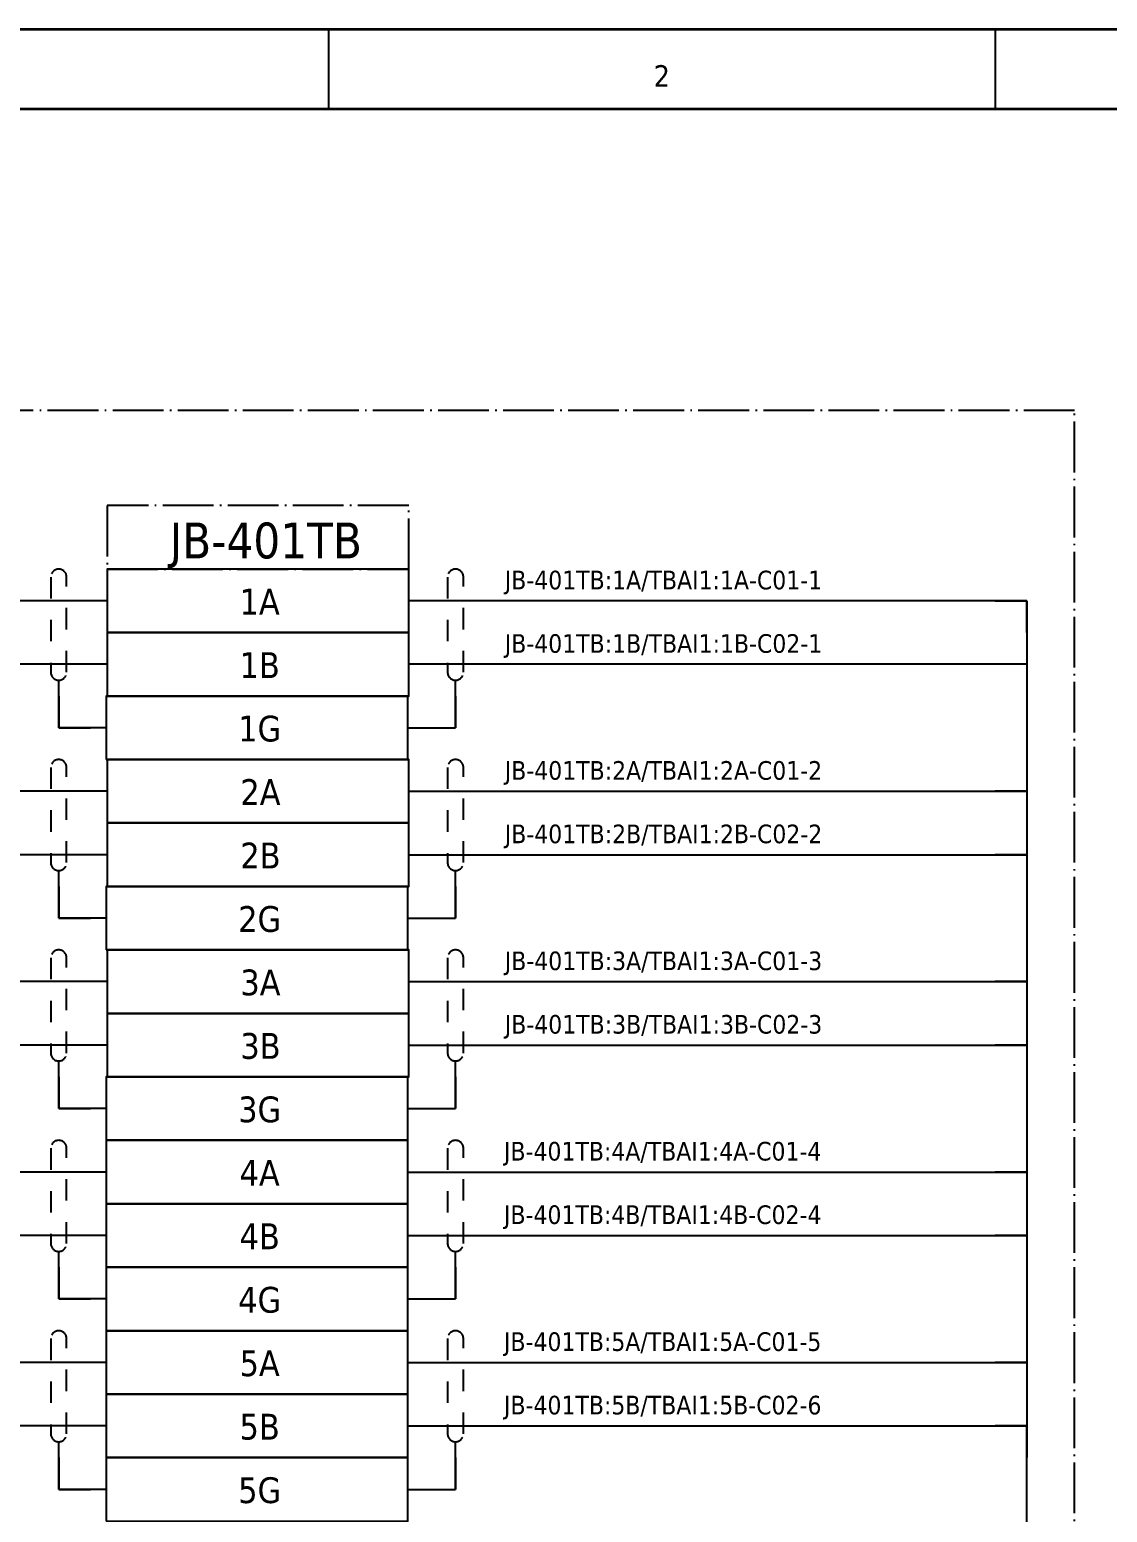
# Model space of a CAD drawing. Header units: millimetres. Extents: x 0 to 1792788, y -13 to 262234.
# Drawn here: x 65.2 to 133.1, y 203.6 to 297 of the extents above; entities that cross this region are included whole.
import ezdxf
from ezdxf.enums import TextEntityAlignment as Align

# ---------------------------------------------------------------- set-up
doc = ezdxf.new("R2010")
doc.units = ezdxf.units.MM
doc.linetypes.add('EPL_DASH', pattern=[1, 0.5, -0.5])
doc.linetypes.add('EPL_DASHDOT', pattern=[1, 0.8, -0.1, 0, -0.1])
for name, color, linetype, lineweight in [('EPLAN108', 5, 'Continuous', 35), ('EPLAN201', 7, 'Continuous', 35), ('EPLAN300', 5, 'Continuous', 25), ('EPLAN307', 134, 'EPL_DASHDOT', 25), ('EPLAN311', 7, 'Continuous', 25), ('EPLAN314', 5, 'EPL_DASH', 25), ('EPLAN317', 7, 'Continuous', 25), ('EPLAN400', 5, 'Continuous', 35), ('EPLAN405', 7, 'Continuous', 25), ('EPLAN421', 5, 'Continuous', 35), ('EPLAN433', 251, 'Continuous', 35), ('EPLAN451', 7, 'Continuous', 35), ('EPLAN452', 7, 'Continuous', 35), ('EPLAN453', 7, 'Continuous', 35), ('EPLAN500', 7, 'Continuous', 35), ('EPLAN501', 7, 'Continuous', 35), ('EPLAN502', 7, 'Continuous', 35), ('EPLAN503', 7, 'Continuous', 35), ('EPLAN504', 7, 'Continuous', 35), ('EPLAN546', 1, 'Continuous', 25)]:
    doc.layers.add(name, color=color, linetype=linetype, lineweight=lineweight)
doc.styles.add('Tahoma', font='')
doc.styles.get('Tahoma').set_extended_font_data('Tahoma')

# ---------------------------------------------------------------- blocks, each defined once
blk = doc.blocks.new('EPLFRAME')
at = {"layer": 'EPLAN201', "linetype": 'Continuous', "lineweight": 25, "ltscale": 4}
for p, q in [((84, 297), (84, 292)), ((126, 297), (126, 292))]:
    blk.add_line(p, q, dxfattribs=at)
at = {"layer": 'EPLAN201', "linetype": 'Continuous', "lineweight": 35, "ltscale": 4}
blk.add_line((0, 292), (420, 292), dxfattribs=at)
blk.add_lwpolyline([(0, 0), (420, 0), (420, 297), (0, 297)], close=True, dxfattribs=at)
at = {"layer": 'EPLAN451', "color": 7, "style": 'Tahoma'}
for tag, p, height in [('14_10014', (101, 12), 2.257), ('14_10015', (185, 12), 2.257), ('14_10011', (101, 5), 2.257), ('14_10013', (332, 5), 1.625), ('14_10151', (73, 1), 1.625), ('14_10300', (415, 1), 1.625)]:
    blk.add_attdef(tag, p, '', height=height, dxfattribs=at)
blk.add_attdef('4_25020', text='', height=1.625, dxfattribs=at).set_placement((413, 1), align=Align.RIGHT)
at = {"layer": 'EPLAN452', "color": 7, "style": 'Tahoma'}
for tag, p, height in [('4_11041', (1, 17), 2.257), ('4_11071[1]', (1, 13), 1.625), ('4_11074[1]', (21, 13), 1.625), ('4_11070[1]', (41, 13), 1.625), ('4_11024', (73, 13), 1.625), ('4_11011', (231, 12), 2.257), ('4_11030', (301, 12), 2.257), ('4_20132_1001', (374, 13), 1.625), ('4_11071[2]', (1, 9), 1.625), ('4_11074[2]', (21, 9), 1.625), ('4_11070[2]', (41, 9), 1.625), ('4_11022', (73, 9), 1.625), ('4_20134_1001', (374, 9), 1.625), ('4_11071[3]', (1, 5), 1.625), ('4_11074[3]', (21, 5), 1.625), ('4_11070[3]', (41, 5), 1.625), ('4_11080', (73, 5), 1.625), ('4_11059', (301, 5), 1.625)]:
    blk.add_attdef(tag, p, '', height=height, dxfattribs=at)
for tag, height, p in [('4_11040', 2.257, (419, 17)), ('4_11000', 1.625, (419, 5)), ('4_11085', 1.625, (141, 1)), ('4_11086', 1.625, (183, 1))]:
    blk.add_attdef(tag, text='', height=height, dxfattribs=at).set_placement(p, align=Align.RIGHT)
at = {"layer": 'EPLAN453', "color": 7, "style": 'Tahoma'}
for tag, p in [('53_19005_1', (21, 293)), ('53_19005', (63, 293)), ('53_19005_8', (105, 293)), ('53_19005_6', (147, 293)), ('53_19005_7', (189, 293)), ('53_19005_9', (231, 293)), ('53_19005_3', (273, 293)), ('53_19005_2', (315, 293)), ('53_19005_4', (357, 293)), ('53_19005_5', (399, 293))]:
    blk.add_attdef(tag, text='', height=1.355, dxfattribs=at).set_placement(p, align=Align.BOTTOM_CENTER)
blk = doc.blocks.new('EPLSYM_LibrarySPECIAL_en_US_Symbol427_Variant5_Placement1_32')
at = {"layer": 'EPLAN421', "color": 5, "style": 'Tahoma'}
for tag, p in [('17_20029[1]', (-0.9525, 3.335)), ('17_20029[2]', (20.0025, 3.335))]:
    blk.add_attdef(tag, text='', height=1.1739, dxfattribs=at).set_placement(p, align=Align.BOTTOM_RIGHT)
at = {"layer": 'EPLAN433', "color": 251, "style": 'Tahoma'}
blk.add_attdef('17_20406_1', text='', height=1.6254, dxfattribs=at).set_placement((0.9525, 1.5875), align=Align.BOTTOM_RIGHT)
blk.add_attdef('17_20406', text='', height=1.6254, dxfattribs=at).set_placement((0.9525, 1.5875), align=Align.BOTTOM_LEFT)
blk = doc.blocks.new('EPLSYM_LibrarySPECIAL_en_US_Symbol427_Variant5_Placement1_33')
at = {"layer": 'EPLAN421', "color": 5, "style": 'Tahoma'}
for tag, p in [('17_20029[1]', (-0.9525, 3.335)), ('17_20029[2]', (20.0025, 3.335))]:
    blk.add_attdef(tag, text='', height=1.1739, dxfattribs=at).set_placement(p, align=Align.BOTTOM_RIGHT)
at = {"layer": 'EPLAN433', "color": 251, "style": 'Tahoma'}
blk.add_attdef('17_20406_1', text='', height=1.6254, dxfattribs=at).set_placement((0.9525, 1.5875), align=Align.BOTTOM_RIGHT)
blk.add_attdef('17_20406', text='', height=1.6254, dxfattribs=at).set_placement((0.9525, 1.5875), align=Align.BOTTOM_LEFT)
blk = doc.blocks.new('EPLSYM_LibrarySPECIAL_en_US_Symbol427_Variant5_Placement1_34')
at = {"layer": 'EPLAN421', "color": 5, "style": 'Tahoma'}
for tag, p in [('17_20029[1]', (-0.9525, 3.335)), ('17_20029[2]', (20.0025, 3.335))]:
    blk.add_attdef(tag, text='', height=1.1739, dxfattribs=at).set_placement(p, align=Align.BOTTOM_RIGHT)
at = {"layer": 'EPLAN433', "color": 251, "style": 'Tahoma'}
blk.add_attdef('17_20406_1', text='', height=1.6254, dxfattribs=at).set_placement((0.9525, 1.5875), align=Align.BOTTOM_RIGHT)
blk.add_attdef('17_20406', text='', height=1.6254, dxfattribs=at).set_placement((0.9525, 1.5875), align=Align.BOTTOM_LEFT)
blk = doc.blocks.new('EPLSYM_LibrarySPECIAL_en_US_Symbol427_Variant5_Placement1_35')
at = {"layer": 'EPLAN421', "color": 5, "style": 'Tahoma'}
for tag, p in [('17_20029[1]', (-0.9525, 3.335)), ('17_20029[2]', (20.0025, 3.335))]:
    blk.add_attdef(tag, text='', height=1.1739, dxfattribs=at).set_placement(p, align=Align.BOTTOM_RIGHT)
at = {"layer": 'EPLAN433', "color": 251, "style": 'Tahoma'}
blk.add_attdef('17_20406_1', text='', height=1.6254, dxfattribs=at).set_placement((0.9525, 1.5875), align=Align.BOTTOM_RIGHT)
blk.add_attdef('17_20406', text='', height=1.6254, dxfattribs=at).set_placement((0.9525, 1.5875), align=Align.BOTTOM_LEFT)
blk = doc.blocks.new('EPLSYM_LibrarySPECIAL_en_US_Symbol427_Variant5_Placement1_36')
at = {"layer": 'EPLAN421', "color": 5, "style": 'Tahoma'}
for tag, p in [('17_20029[1]', (-0.9525, 3.335)), ('17_20029[2]', (20.0025, 3.335))]:
    blk.add_attdef(tag, text='', height=1.1739, dxfattribs=at).set_placement(p, align=Align.BOTTOM_RIGHT)
at = {"layer": 'EPLAN433', "color": 251, "style": 'Tahoma'}
blk.add_attdef('17_20406_1', text='', height=1.6254, dxfattribs=at).set_placement((0.9525, 1.5875), align=Align.BOTTOM_RIGHT)
blk.add_attdef('17_20406', text='', height=1.6254, dxfattribs=at).set_placement((0.9525, 1.5875), align=Align.BOTTOM_LEFT)
blk = doc.blocks.new('EPLSYM_LibrarySPECIAL_en_US_Symbol427_Variant5_Placement1_37')
at = {"layer": 'EPLAN421', "color": 5, "style": 'Tahoma'}
for tag, p in [('17_20029[1]', (-0.9525, 3.335)), ('17_20029[2]', (20.0025, 3.335))]:
    blk.add_attdef(tag, text='', height=1.1739, dxfattribs=at).set_placement(p, align=Align.BOTTOM_RIGHT)
at = {"layer": 'EPLAN433', "color": 251, "style": 'Tahoma'}
blk.add_attdef('17_20406_1', text='', height=1.6254, dxfattribs=at).set_placement((0.9525, 1.5875), align=Align.BOTTOM_RIGHT)
blk.add_attdef('17_20406', text='', height=1.6254, dxfattribs=at).set_placement((0.9525, 1.5875), align=Align.BOTTOM_LEFT)
blk = doc.blocks.new('EPLSYM_LibrarySPECIAL_en_US_Symbol427_Variant5_Placement1_38')
at = {"layer": 'EPLAN421', "color": 5, "style": 'Tahoma'}
for tag, p in [('17_20029[1]', (-0.9525, 3.335)), ('17_20029[2]', (20.0025, 3.335))]:
    blk.add_attdef(tag, text='', height=1.1739, dxfattribs=at).set_placement(p, align=Align.BOTTOM_RIGHT)
at = {"layer": 'EPLAN433', "color": 251, "style": 'Tahoma'}
blk.add_attdef('17_20406_1', text='', height=1.6254, dxfattribs=at).set_placement((0.9525, 1.5875), align=Align.BOTTOM_RIGHT)
blk.add_attdef('17_20406', text='', height=1.6254, dxfattribs=at).set_placement((0.9525, 1.5875), align=Align.BOTTOM_LEFT)
blk = doc.blocks.new('EPLSYM_LibrarySPECIAL_en_US_Symbol427_Variant5_Placement1_39')
at = {"layer": 'EPLAN421', "color": 5, "style": 'Tahoma'}
for tag, p in [('17_20029[1]', (-0.9525, 3.335)), ('17_20029[2]', (20.0025, 3.335))]:
    blk.add_attdef(tag, text='', height=1.1739, dxfattribs=at).set_placement(p, align=Align.BOTTOM_RIGHT)
at = {"layer": 'EPLAN433', "color": 251, "style": 'Tahoma'}
blk.add_attdef('17_20406_1', text='', height=1.6254, dxfattribs=at).set_placement((0.9525, 1.5875), align=Align.BOTTOM_RIGHT)
blk.add_attdef('17_20406', text='', height=1.6254, dxfattribs=at).set_placement((0.9525, 1.5875), align=Align.BOTTOM_LEFT)
blk = doc.blocks.new('EPLSYM_LibrarySPECIAL_en_US_Symbol427_Variant5_Placement1_62')
at = {"layer": 'EPLAN421', "color": 5, "style": 'Tahoma'}
for tag, p in [('17_20029[1]', (-0.9525, 3.335)), ('17_20029[2]', (20.0025, 3.335))]:
    blk.add_attdef(tag, text='', height=1.1739, dxfattribs=at).set_placement(p, align=Align.BOTTOM_RIGHT)
at = {"layer": 'EPLAN433', "color": 251, "style": 'Tahoma'}
blk.add_attdef('17_20406_1', text='', height=1.6254, dxfattribs=at).set_placement((0.9525, 1.5875), align=Align.BOTTOM_RIGHT)
blk.add_attdef('17_20406', text='', height=1.6254, dxfattribs=at).set_placement((0.9525, 1.5875), align=Align.BOTTOM_LEFT)
blk = doc.blocks.new('EPLSYM_LibrarySPECIAL_en_US_Symbol427_Variant5_Placement1_63')
at = {"layer": 'EPLAN421', "color": 5, "style": 'Tahoma'}
for tag, p in [('17_20029[1]', (-0.9525, 3.335)), ('17_20029[2]', (20.0025, 3.335))]:
    blk.add_attdef(tag, text='', height=1.1739, dxfattribs=at).set_placement(p, align=Align.BOTTOM_RIGHT)
at = {"layer": 'EPLAN433', "color": 251, "style": 'Tahoma'}
blk.add_attdef('17_20406_1', text='', height=1.6254, dxfattribs=at).set_placement((0.9525, 1.5875), align=Align.BOTTOM_RIGHT)
blk.add_attdef('17_20406', text='', height=1.6254, dxfattribs=at).set_placement((0.9525, 1.5875), align=Align.BOTTOM_LEFT)
blk = doc.blocks.new('EPLSYM_LibrarySPECIAL_en_US_Symbol427_Variant5_Placement1_64')
at = {"layer": 'EPLAN421', "color": 5, "style": 'Tahoma'}
for tag, p in [('17_20029[1]', (-0.9525, 3.335)), ('17_20029[2]', (20.0025, 3.335))]:
    blk.add_attdef(tag, text='', height=1.1739, dxfattribs=at).set_placement(p, align=Align.BOTTOM_RIGHT)
at = {"layer": 'EPLAN433', "color": 251, "style": 'Tahoma'}
blk.add_attdef('17_20406_1', text='', height=1.6254, dxfattribs=at).set_placement((0.9525, 1.5875), align=Align.BOTTOM_RIGHT)
blk.add_attdef('17_20406', text='', height=1.6254, dxfattribs=at).set_placement((0.9525, 1.5875), align=Align.BOTTOM_LEFT)
blk = doc.blocks.new('EPLSYM_LibrarySPECIAL_en_US_Symbol427_Variant5_Placement1_65')
at = {"layer": 'EPLAN421', "color": 5, "style": 'Tahoma'}
for tag, p in [('17_20029[1]', (-0.9525, 3.335)), ('17_20029[2]', (20.0025, 3.335))]:
    blk.add_attdef(tag, text='', height=1.1739, dxfattribs=at).set_placement(p, align=Align.BOTTOM_RIGHT)
at = {"layer": 'EPLAN433', "color": 251, "style": 'Tahoma'}
blk.add_attdef('17_20406_1', text='', height=1.6254, dxfattribs=at).set_placement((0.9525, 1.5875), align=Align.BOTTOM_RIGHT)
blk.add_attdef('17_20406', text='', height=1.6254, dxfattribs=at).set_placement((0.9525, 1.5875), align=Align.BOTTOM_LEFT)
blk = doc.blocks.new('EPLSYM_LibrarySPECIAL_en_US_Symbol427_Variant5_Placement1_66')
at = {"layer": 'EPLAN421', "color": 5, "style": 'Tahoma'}
for tag, p in [('17_20029[1]', (-0.9525, 3.335)), ('17_20029[2]', (20.0025, 3.335))]:
    blk.add_attdef(tag, text='', height=1.1739, dxfattribs=at).set_placement(p, align=Align.BOTTOM_RIGHT)
at = {"layer": 'EPLAN433', "color": 251, "style": 'Tahoma'}
blk.add_attdef('17_20406_1', text='', height=1.6254, dxfattribs=at).set_placement((0.9525, 1.5875), align=Align.BOTTOM_RIGHT)
blk.add_attdef('17_20406', text='', height=1.6254, dxfattribs=at).set_placement((0.9525, 1.5875), align=Align.BOTTOM_LEFT)
blk = doc.blocks.new('EPLSYM_LibrarySPECIAL_Symbol5_Variant1_Placement1')
at = {"layer": 'EPLAN314', "ltscale": 2.7}
for p, q in [((-0.5, 6.5), (-0.5, 0.5)), ((0.5, 0.5), (0.5, 6.5))]:
    blk.add_line(p, q, dxfattribs=at)
for centre, start, end in [((0, 6.5), 0, 180), ((0, 0.5), 180, 0)]:
    blk.add_arc(centre, 0.5, start, end, dxfattribs=at)
blk = doc.blocks.new('EPLSYM_LibrarySPECIAL_en_US_Symbol427_Variant5_Placement1_94')
at = {"layer": 'EPLAN421', "color": 5, "style": 'Tahoma'}
for tag, p in [('17_20029[1]', (-0.9525, 3.335)), ('17_20029[2]', (20.0025, 3.335))]:
    blk.add_attdef(tag, text='', height=1.1739, dxfattribs=at).set_placement(p, align=Align.BOTTOM_RIGHT)
at = {"layer": 'EPLAN433', "color": 251, "style": 'Tahoma'}
blk.add_attdef('17_20406_1', text='', height=1.6254, dxfattribs=at).set_placement((0.9525, 1.5875), align=Align.BOTTOM_RIGHT)
blk.add_attdef('17_20406', text='', height=1.6254, dxfattribs=at).set_placement((0.9525, 1.5875), align=Align.BOTTOM_LEFT)
blk = doc.blocks.new('EPLSYM_LibrarySPECIAL_en_US_Symbol427_Variant5_Placement1_95')
at = {"layer": 'EPLAN421', "color": 5, "style": 'Tahoma'}
for tag, p in [('17_20029[1]', (-0.9525, 3.335)), ('17_20029[2]', (20.0025, 3.335))]:
    blk.add_attdef(tag, text='', height=1.1739, dxfattribs=at).set_placement(p, align=Align.BOTTOM_RIGHT)
at = {"layer": 'EPLAN433', "color": 251, "style": 'Tahoma'}
blk.add_attdef('17_20406_1', text='', height=1.6254, dxfattribs=at).set_placement((0.9525, 1.5875), align=Align.BOTTOM_RIGHT)
blk.add_attdef('17_20406', text='', height=1.6254, dxfattribs=at).set_placement((0.9525, 1.5875), align=Align.BOTTOM_LEFT)
blk = doc.blocks.new('EPLSYM_LibrarySPECIAL_Symbol308_Variant0_Placement0')
at = {"layer": 'EPLAN405', "color": 7, "style": 'Tahoma'}
for tag, p in [('17_31011', (1.5, 6.35)), ('17_31002', (1.5, 0.5))]:
    blk.add_attdef(tag, text='', height=1.174, dxfattribs=at).set_placement(p, align=Align.BOTTOM_LEFT)
for tag, p in [('17_31004', (1.5, 4.4)), ('17_31003', (1.5, 2.45))]:
    blk.add_attdef(tag, p, '', height=1.174, dxfattribs=at)
blk = doc.blocks.new('EPLSYM_LibrarySPECIAL_Symbol5_Variant1_Placement1_1')
at = {"layer": 'EPLAN314', "ltscale": 2.7}
for p, q in [((-0.5, 6.5), (-0.5, 0.5)), ((0.5, 0.5), (0.5, 6.5))]:
    blk.add_line(p, q, dxfattribs=at)
for centre, start, end in [((0, 6.5), 0, 180), ((0, 0.5), 180, 0)]:
    blk.add_arc(centre, 0.5, start, end, dxfattribs=at)
blk = doc.blocks.new('EPLSYM_LibrarySPECIAL_Symbol5_Variant1_Placement1_2')
at = {"layer": 'EPLAN314', "ltscale": 2.7}
for p, q in [((-0.5, 6.5), (-0.5, 0.5)), ((0.5, 0.5), (0.5, 6.5))]:
    blk.add_line(p, q, dxfattribs=at)
for centre, start, end in [((0, 6.5), 0, 180), ((0, 0.5), 180, 0)]:
    blk.add_arc(centre, 0.5, start, end, dxfattribs=at)
blk = doc.blocks.new('EPLSYM_LibrarySPECIAL_Symbol5_Variant1_Placement1_3')
at = {"layer": 'EPLAN314', "ltscale": 2.7}
for p, q in [((-0.5, 6.5), (-0.5, 0.5)), ((0.5, 0.5), (0.5, 6.5))]:
    blk.add_line(p, q, dxfattribs=at)
for centre, start, end in [((0, 6.5), 0, 180), ((0, 0.5), 180, 0)]:
    blk.add_arc(centre, 0.5, start, end, dxfattribs=at)
blk = doc.blocks.new('EPLSYM_LibrarySPECIAL_Symbol5_Variant1_Placement1_4')
at = {"layer": 'EPLAN314', "ltscale": 2.7}
for p, q in [((-0.5, 6.5), (-0.5, 0.5)), ((0.5, 0.5), (0.5, 6.5))]:
    blk.add_line(p, q, dxfattribs=at)
for centre, start, end in [((0, 6.5), 0, 180), ((0, 0.5), 180, 0)]:
    blk.add_arc(centre, 0.5, start, end, dxfattribs=at)
blk = doc.blocks.new('EPLSYM_LibrarySPECIAL_Symbol5_Variant1_Placement1_5')
at = {"layer": 'EPLAN314', "ltscale": 2.7}
for p, q in [((-0.5, 6.5), (-0.5, 0.5)), ((0.5, 0.5), (0.5, 6.5))]:
    blk.add_line(p, q, dxfattribs=at)
for centre, start, end in [((0, 6.5), 0, 180), ((0, 0.5), 180, 0)]:
    blk.add_arc(centre, 0.5, start, end, dxfattribs=at)
blk = doc.blocks.new('EPLSYM_LibrarySPECIAL_Symbol2_Variant0_Placement1_16')
at = {"layer": 'EPLAN307', "lineweight": 25, "ltscale": 4}
blk.add_lwpolyline([(0, -131), (128, -131), (128, 0), (0, 0)], close=True, dxfattribs=at)
at = {"layer": 'EPLAN400', "color": 5, "style": 'Tahoma'}
blk.add_attdef('88_20010', text='', height=2.2575, dxfattribs=at).set_placement((-1.5, -0.9515), align=Align.TOP_RIGHT)
at = {"layer": 'EPLAN500', "color": 7, "style": 'Tahoma'}
blk.add_attdef('88_20027', text='', height=1.6254, dxfattribs=at).set_placement((-1.5, -4.57508), align=Align.TOP_RIGHT)
at = {"layer": 'EPLAN501', "color": 7, "style": 'Tahoma'}
blk.add_attdef('88_20011', text='', height=1.6254, dxfattribs=at).set_placement((-1.5, -9.97508), align=Align.TOP_RIGHT)
at = {"layer": 'EPLAN502', "color": 7, "style": 'Tahoma'}
blk.add_attdef('88_20025', text='', height=1.6254, dxfattribs=at).set_placement((-1.5, -12.67508), align=Align.TOP_RIGHT)
at = {"layer": 'EPLAN503', "color": 7, "style": 'Tahoma'}
blk.add_attdef('88_20024', text='', height=1.6254, dxfattribs=at).set_placement((-1.5, -15.37508), align=Align.TOP_RIGHT)
at = {"layer": 'EPLAN504', "color": 7, "style": 'Tahoma'}
blk.add_attdef('88_20901[1]', text='', height=1.6254, dxfattribs=at).set_placement((-1.5, -7.27508), align=Align.TOP_RIGHT)
blk = doc.blocks.new('EPLSYM_LibrarySPECIAL_Symbol5_Variant1_Placement1_18')
at = {"layer": 'EPLAN314', "ltscale": 2.7}
for p, q in [((-0.5, 6.5), (-0.5, 0.5)), ((0.5, 0.5), (0.5, 6.5))]:
    blk.add_line(p, q, dxfattribs=at)
for centre, start, end in [((0, 6.5), 0, 180), ((0, 0.5), 180, 0)]:
    blk.add_arc(centre, 0.5, start, end, dxfattribs=at)
blk = doc.blocks.new('EPLSYM_LibrarySPECIAL_Symbol5_Variant1_Placement1_19')
at = {"layer": 'EPLAN314', "ltscale": 2.7}
for p, q in [((-0.5, 6.5), (-0.5, 0.5)), ((0.5, 0.5), (0.5, 6.5))]:
    blk.add_line(p, q, dxfattribs=at)
for centre, start, end in [((0, 6.5), 0, 180), ((0, 0.5), 180, 0)]:
    blk.add_arc(centre, 0.5, start, end, dxfattribs=at)
blk = doc.blocks.new('EPLSYM_LibrarySPECIAL_Symbol5_Variant1_Placement1_20')
at = {"layer": 'EPLAN314', "ltscale": 2.7}
for p, q in [((-0.5, 6.5), (-0.5, 0.5)), ((0.5, 0.5), (0.5, 6.5))]:
    blk.add_line(p, q, dxfattribs=at)
for centre, start, end in [((0, 6.5), 0, 180), ((0, 0.5), 180, 0)]:
    blk.add_arc(centre, 0.5, start, end, dxfattribs=at)
blk = doc.blocks.new('EPLSYM_LibrarySPECIAL_Symbol5_Variant1_Placement1_21')
at = {"layer": 'EPLAN314', "ltscale": 2.7}
for p, q in [((-0.5, 6.5), (-0.5, 0.5)), ((0.5, 0.5), (0.5, 6.5))]:
    blk.add_line(p, q, dxfattribs=at)
for centre, start, end in [((0, 6.5), 0, 180), ((0, 0.5), 180, 0)]:
    blk.add_arc(centre, 0.5, start, end, dxfattribs=at)

msp = doc.modelspace()

# ---------------------------------------------------------------- linework, layer by layer
at = {"layer": 'EPLAN300', "lineweight": 25, "ltscale": 4}
for points in [[(70.05, 259), (89.05, 259), (89.05, 263), (70.05, 263)], [(70.05, 255), (89.05, 255), (89.05, 259), (70.05, 259)], [(70, 251), (89, 251), (89, 255), (70, 255)], [(70.05, 247), (89.05, 247), (89.05, 251), (70.05, 251)], [(70.05, 243), (89.05, 243), (89.05, 247), (70.05, 247)], [(70, 239), (89, 239), (89, 243), (70, 243)], [(70.05, 235), (89.05, 235), (89.05, 239), (70.05, 239)], [(70.05, 231), (89.05, 231), (89.05, 235), (70.05, 235)], [(70, 227), (89, 227), (89, 231), (70, 231)], [(70, 223), (89, 223), (89, 227), (70, 227)], [(70, 219), (89, 219), (89, 223), (70, 223)], [(70, 215), (89, 215), (89, 219), (70, 219)], [(70, 211), (89, 211), (89, 215), (70, 215)], [(70, 207), (89, 207), (89, 211), (70, 211)], [(70, 203), (89, 203), (89, 207), (70, 207)]]:
    msp.add_lwpolyline(points, close=True, dxfattribs=at)
at = {"layer": 'EPLAN307', "lineweight": 25, "ltscale": 4}
msp.add_lwpolyline([(70.05, 263), (89.05, 263), (89.05, 267), (70.05, 267)], close=True, dxfattribs=at)
at = {"layer": 'EPLAN311', "color": 7, "ltscale": 4}
for p, q in [((70, 261), (39.05, 261)), ((128, 261), (89.05, 261)), ((70, 257), (39.05, 257)), ((128, 257), (89.05, 257)), ((70.05, 249), (39.05, 249)), ((89.1, 249), (128, 249)), ((70.05, 245), (39.05, 245)), ((89.1, 245), (128, 245)), ((70.05, 237), (39.05, 237)), ((89.1, 237), (128, 237)), ((70.05, 233), (39.05, 233)), ((89.1, 233), (128, 233)), ((70, 225), (39, 225)), ((89.05, 225), (128, 225)), ((70, 221), (39, 221)), ((89.05, 221), (128, 221)), ((70, 213), (39, 213)), ((89.05, 213), (128, 213)), ((70, 209), (39, 209)), ((89.05, 209), (128, 209))]:
    msp.add_line(p, q, dxfattribs=at)
at = {"layer": 'EPLAN311', "ltscale": 4}
for p, q in [((126, 261), (128, 261)), ((128, 257), (126, 257)), ((128, 249), (126, 249)), ((128, 245), (126, 245)), ((128, 237), (126, 237)), ((128, 233), (126, 233)), ((128, 225), (126, 225)), ((128, 221), (126, 221)), ((128, 213), (126, 213)), ((128, 209), (126, 209))]:
    msp.add_line(p, q, dxfattribs=at)
at = {"layer": 'EPLAN311', "color": 1, "linetype": 'Continuous', "lineweight": 25, "ltscale": 4}
for p, q in [((67, 255), (67, 253)), ((92, 255), (92, 253)), ((67, 253), (69, 253)), ((90, 253), (92, 253)), ((67, 243), (67, 241)), ((92, 243), (92, 241)), ((67, 241), (69, 241)), ((90, 241), (92, 241)), ((67, 231), (67, 229)), ((92, 231), (92, 229)), ((67, 229), (69, 229)), ((90, 229), (92, 229)), ((67, 219), (67, 217)), ((92, 219), (92, 217)), ((67, 217), (69, 217)), ((90, 217), (92, 217)), ((67, 207), (67, 205)), ((92, 207), (92, 205)), ((67, 205), (69, 205)), ((90, 205), (92, 205))]:
    msp.add_line(p, q, dxfattribs=at)
at = {"layer": 'EPLAN317', "lineweight": 25, "ltscale": 4}
for p, q in [((128, 261), (128, 257)), ((128, 259), (128, 261)), ((128, 259), (128, 255)), ((128, 257), (128, 249)), ((128, 251), (128, 247)), ((128, 249), (128, 245)), ((128, 247), (128, 243)), ((128, 245), (128, 237)), ((128, 239), (128, 235)), ((128, 237), (128, 233)), ((128, 235), (128, 231)), ((128, 233), (128, 225)), ((128, 227), (128, 223)), ((128, 225), (128, 221)), ((128, 223), (128, 219)), ((128, 221), (128, 213)), ((128, 215), (128, 211)), ((128, 213), (128, 209)), ((128, 211), (128, 207)), ((128, 201), (128, 209))]:
    msp.add_line(p, q, dxfattribs=at)
at = {"layer": 'EPLAN546', "ltscale": 4}
for p, q in [((67, 253), (67, 256)), ((92, 253), (92, 256)), ((70, 253), (67, 253)), ((89.05, 253), (92, 253)), ((67, 241), (67, 244)), ((92, 241), (92, 244)), ((70, 241), (67, 241)), ((89.05, 241), (92, 241)), ((67, 229), (67, 232)), ((92, 229), (92, 232)), ((70, 229), (67, 229)), ((89.05, 229), (92, 229)), ((67, 217), (67, 220)), ((92, 217), (92, 220)), ((70, 217), (67, 217)), ((89.05, 217), (92, 217)), ((67, 205), (67, 208)), ((92, 205), (92, 208)), ((70, 205), (67, 205)), ((89.05, 205), (92, 205))]:
    msp.add_line(p, q, dxfattribs=at)

# ---------------------------------------------------------------- block references
ref = msp.add_blockref('EPLFRAME', (0, 0))
ref.add_attrib('53_19005_8', '2', dxfattribs={"layer": 'EPLAN453', "color": 7, "height": 1.355, "style": 'Tahoma'}).set_placement((105, 293), align=Align.BOTTOM_CENTER)
for name, p in [('EPLSYM_LibrarySPECIAL_Symbol2_Variant0_Placement1_16', (3, 273)), ('EPLSYM_LibrarySPECIAL_Symbol5_Variant1_Placement1_1', (67, 256)), ('EPLSYM_LibrarySPECIAL_Symbol5_Variant1_Placement1', (92, 256)), ('EPLSYM_LibrarySPECIAL_Symbol5_Variant1_Placement1_2', (67, 244)), ('EPLSYM_LibrarySPECIAL_Symbol5_Variant1_Placement1_18', (92, 244)), ('EPLSYM_LibrarySPECIAL_Symbol5_Variant1_Placement1_3', (67, 232)), ('EPLSYM_LibrarySPECIAL_Symbol5_Variant1_Placement1_19', (92, 232)), ('EPLSYM_LibrarySPECIAL_Symbol5_Variant1_Placement1_4', (67, 220)), ('EPLSYM_LibrarySPECIAL_Symbol5_Variant1_Placement1_20', (92, 220)), ('EPLSYM_LibrarySPECIAL_Symbol5_Variant1_Placement1_5', (67, 208)), ('EPLSYM_LibrarySPECIAL_Symbol5_Variant1_Placement1_21', (92, 208))]:
    msp.add_blockref(name, p)
ref = msp.add_blockref('EPLSYM_LibrarySPECIAL_Symbol308_Variant0_Placement0', (95.05, 261))
ref.add_attrib('17_31011', 'JB-401TB:1A/TBAI1:1A-C01-1', dxfattribs={"layer": 'EPLAN405', "color": 7, "height": 1.1739, "style": 'Tahoma'}).set_placement((95.105, 261.374), align=Align.BOTTOM_LEFT)
ref = msp.add_blockref('EPLSYM_LibrarySPECIAL_en_US_Symbol427_Variant5_Placement1_94', (70, 261))
ref.add_attrib('17_20011', '1A', dxfattribs={"layer": 'EPLAN501', "color": 7, "height": 1.6254, "style": 'Tahoma'}).set_placement((79.661, 259.65), align=Align.BOTTOM_CENTER)
ref = msp.add_blockref('EPLSYM_LibrarySPECIAL_Symbol308_Variant0_Placement0', (95.05, 257))
ref.add_attrib('17_31011', 'JB-401TB:1B/TBAI1:1B-C02-1', dxfattribs={"layer": 'EPLAN405', "color": 7, "height": 1.1739, "style": 'Tahoma'}).set_placement((95.105, 257.374), align=Align.BOTTOM_LEFT)
ref = msp.add_blockref('EPLSYM_LibrarySPECIAL_en_US_Symbol427_Variant5_Placement1_95', (70, 257))
ref.add_attrib('17_20011', '1B', dxfattribs={"layer": 'EPLAN501', "color": 7, "height": 1.6254, "style": 'Tahoma'}).set_placement((79.661, 255.65), align=Align.BOTTOM_CENTER)
ref = msp.add_blockref('EPLSYM_LibrarySPECIAL_en_US_Symbol427_Variant5_Placement1_62', (70, 253))
ref.add_attrib('17_20011', '1G', dxfattribs={"layer": 'EPLAN501', "color": 7, "height": 1.6254, "style": 'Tahoma'}).set_placement((79.661, 251.65), align=Align.BOTTOM_CENTER)
ref = msp.add_blockref('EPLSYM_LibrarySPECIAL_Symbol308_Variant0_Placement0', (95.05, 249))
ref.add_attrib('17_31011', 'JB-401TB:2A/TBAI1:2A-C01-2', dxfattribs={"layer": 'EPLAN405', "color": 7, "height": 1.1739, "style": 'Tahoma'}).set_placement((95.105, 249.374), align=Align.BOTTOM_LEFT)
ref = msp.add_blockref('EPLSYM_LibrarySPECIAL_en_US_Symbol427_Variant5_Placement1_32', (70.05, 249))
ref.add_attrib('17_20011', '2A', dxfattribs={"layer": 'EPLAN501', "color": 7, "height": 1.6254, "style": 'Tahoma'}).set_placement((79.711, 247.65), align=Align.BOTTOM_CENTER)
ref = msp.add_blockref('EPLSYM_LibrarySPECIAL_Symbol308_Variant0_Placement0', (95.05, 245))
ref.add_attrib('17_31011', 'JB-401TB:2B/TBAI1:2B-C02-2', dxfattribs={"layer": 'EPLAN405', "color": 7, "height": 1.1739, "style": 'Tahoma'}).set_placement((95.105, 245.374), align=Align.BOTTOM_LEFT)
ref = msp.add_blockref('EPLSYM_LibrarySPECIAL_en_US_Symbol427_Variant5_Placement1_33', (70.05, 245))
ref.add_attrib('17_20011', '2B', dxfattribs={"layer": 'EPLAN501', "color": 7, "height": 1.6254, "style": 'Tahoma'}).set_placement((79.711, 243.65), align=Align.BOTTOM_CENTER)
ref = msp.add_blockref('EPLSYM_LibrarySPECIAL_en_US_Symbol427_Variant5_Placement1_63', (70, 241))
ref.add_attrib('17_20011', '2G', dxfattribs={"layer": 'EPLAN501', "color": 7, "height": 1.6254, "style": 'Tahoma'}).set_placement((79.661, 239.65), align=Align.BOTTOM_CENTER)
ref = msp.add_blockref('EPLSYM_LibrarySPECIAL_Symbol308_Variant0_Placement0', (95.05, 237))
ref.add_attrib('17_31011', 'JB-401TB:3A/TBAI1:3A-C01-3', dxfattribs={"layer": 'EPLAN405', "color": 7, "height": 1.1739, "style": 'Tahoma'}).set_placement((95.105, 237.374), align=Align.BOTTOM_LEFT)
ref = msp.add_blockref('EPLSYM_LibrarySPECIAL_en_US_Symbol427_Variant5_Placement1_34', (70.05, 237))
ref.add_attrib('17_20011', '3A', dxfattribs={"layer": 'EPLAN501', "color": 7, "height": 1.6254, "style": 'Tahoma'}).set_placement((79.711, 235.65), align=Align.BOTTOM_CENTER)
ref = msp.add_blockref('EPLSYM_LibrarySPECIAL_Symbol308_Variant0_Placement0', (95.05, 233))
ref.add_attrib('17_31011', 'JB-401TB:3B/TBAI1:3B-C02-3', dxfattribs={"layer": 'EPLAN405', "color": 7, "height": 1.1739, "style": 'Tahoma'}).set_placement((95.105, 233.374), align=Align.BOTTOM_LEFT)
ref = msp.add_blockref('EPLSYM_LibrarySPECIAL_en_US_Symbol427_Variant5_Placement1_35', (70.05, 233))
ref.add_attrib('17_20011', '3B', dxfattribs={"layer": 'EPLAN501', "color": 7, "height": 1.6254, "style": 'Tahoma'}).set_placement((79.711, 231.65), align=Align.BOTTOM_CENTER)
ref = msp.add_blockref('EPLSYM_LibrarySPECIAL_en_US_Symbol427_Variant5_Placement1_64', (70, 229))
ref.add_attrib('17_20011', '3G', dxfattribs={"layer": 'EPLAN501', "color": 7, "height": 1.6254, "style": 'Tahoma'}).set_placement((79.661, 227.65), align=Align.BOTTOM_CENTER)
ref = msp.add_blockref('EPLSYM_LibrarySPECIAL_Symbol308_Variant0_Placement0', (95, 225))
ref.add_attrib('17_31011', 'JB-401TB:4A/TBAI1:4A-C01-4', dxfattribs={"layer": 'EPLAN405', "color": 7, "height": 1.1739, "style": 'Tahoma'}).set_placement((95.055, 225.374), align=Align.BOTTOM_LEFT)
ref = msp.add_blockref('EPLSYM_LibrarySPECIAL_en_US_Symbol427_Variant5_Placement1_36', (70, 225))
ref.add_attrib('17_20011', '4A', dxfattribs={"layer": 'EPLAN501', "color": 7, "height": 1.6254, "style": 'Tahoma'}).set_placement((79.661, 223.65), align=Align.BOTTOM_CENTER)
ref = msp.add_blockref('EPLSYM_LibrarySPECIAL_Symbol308_Variant0_Placement0', (95, 221))
ref.add_attrib('17_31011', 'JB-401TB:4B/TBAI1:4B-C02-4', dxfattribs={"layer": 'EPLAN405', "color": 7, "height": 1.1739, "style": 'Tahoma'}).set_placement((95.055, 221.374), align=Align.BOTTOM_LEFT)
ref = msp.add_blockref('EPLSYM_LibrarySPECIAL_en_US_Symbol427_Variant5_Placement1_37', (70, 221))
ref.add_attrib('17_20011', '4B', dxfattribs={"layer": 'EPLAN501', "color": 7, "height": 1.6254, "style": 'Tahoma'}).set_placement((79.661, 219.65), align=Align.BOTTOM_CENTER)
ref = msp.add_blockref('EPLSYM_LibrarySPECIAL_en_US_Symbol427_Variant5_Placement1_65', (70, 217))
ref.add_attrib('17_20011', '4G', dxfattribs={"layer": 'EPLAN501', "color": 7, "height": 1.6254, "style": 'Tahoma'}).set_placement((79.661, 215.65), align=Align.BOTTOM_CENTER)
ref = msp.add_blockref('EPLSYM_LibrarySPECIAL_Symbol308_Variant0_Placement0', (95, 213))
ref.add_attrib('17_31011', 'JB-401TB:5A/TBAI1:5A-C01-5', dxfattribs={"layer": 'EPLAN405', "color": 7, "height": 1.1739, "style": 'Tahoma'}).set_placement((95.055, 213.374), align=Align.BOTTOM_LEFT)
ref = msp.add_blockref('EPLSYM_LibrarySPECIAL_en_US_Symbol427_Variant5_Placement1_38', (70, 213))
ref.add_attrib('17_20011', '5A', dxfattribs={"layer": 'EPLAN501', "color": 7, "height": 1.6254, "style": 'Tahoma'}).set_placement((79.661, 211.65), align=Align.BOTTOM_CENTER)
ref = msp.add_blockref('EPLSYM_LibrarySPECIAL_Symbol308_Variant0_Placement0', (95, 209))
ref.add_attrib('17_31011', 'JB-401TB:5B/TBAI1:5B-C02-6', dxfattribs={"layer": 'EPLAN405', "color": 7, "height": 1.1739, "style": 'Tahoma'}).set_placement((95.055, 209.374), align=Align.BOTTOM_LEFT)
ref = msp.add_blockref('EPLSYM_LibrarySPECIAL_en_US_Symbol427_Variant5_Placement1_39', (70, 209))
ref.add_attrib('17_20011', '5B', dxfattribs={"layer": 'EPLAN501', "color": 7, "height": 1.6254, "style": 'Tahoma'}).set_placement((79.661, 207.65), align=Align.BOTTOM_CENTER)
ref = msp.add_blockref('EPLSYM_LibrarySPECIAL_en_US_Symbol427_Variant5_Placement1_66', (70, 205))
ref.add_attrib('17_20011', '5G', dxfattribs={"layer": 'EPLAN501', "color": 7, "height": 1.6254, "style": 'Tahoma'}).set_placement((79.661, 203.65), align=Align.BOTTOM_CENTER)

# ---------------------------------------------------------------- texts
at = {"layer": 'EPLAN108', "color": 5, "style": 'Tahoma'}
msp.add_text('JB-401TB', height=2.2575, dxfattribs=at).set_placement((80.05, 263), align=Align.BOTTOM_CENTER)

doc.saveas('drawing.dxf')
